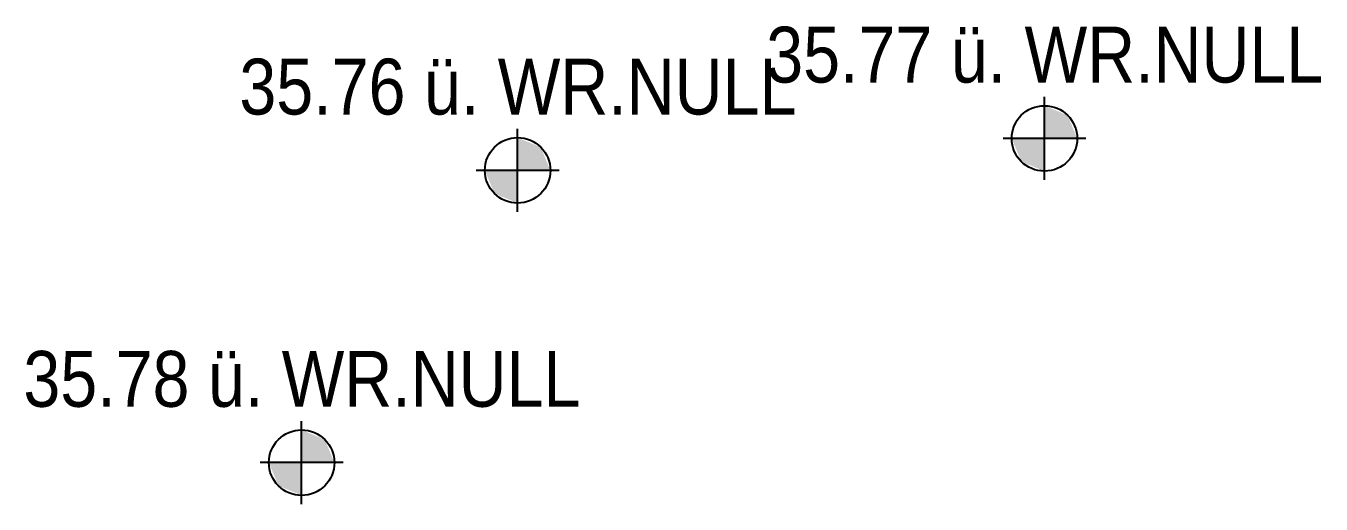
# Model space of a CAD drawing. Header units: millimetres. Extents: x 2639 to 2717, y 1476 to 1588.
# Drawn here: x 2710.957 to 2713.274, y 1506.941 to 1507.797 of the extents above; entities that cross this region are included whole.
import ezdxf
from ezdxf.enums import TextEntityAlignment as Align

# ---------------------------------------------------------------- set-up
doc = ezdxf.new("R2010")
doc.units = ezdxf.units.MM
doc.layers.add('01-SYM-G00-Leg-M0', color=8, linetype='Continuous')
doc.layers.add('01-TXT---------M0', color=1, linetype='Continuous')
doc.styles.add('ARIAL', font='arial.ttf', dxfattribs={"width": 0.85})

# ---------------------------------------------------------------- blocks, each defined once
blk = doc.blocks.new('01-HK1')
for p, q in [((-0.0005, -0.0742), (-0.0005, 0.0742)), ((0.0737, 0), (-0.0747, 0))]:
    blk.add_line(p, q)
blk.add_circle((-0.0005, 0), 0.0586)
for points in [[(-0.0005, 0.0586), (0.0409, 0.0414), (-0.0005, 0)], [(-0.0005, 0), (0.0581, 0), (0.0409, 0.0414)], [(-0.0591, 0), (-0.0419, -0.0414), (-0.0005, 0)], [(-0.0419, -0.0414), (-0.0005, -0.0586), (-0.0005, 0)]]:
    blk.add_solid(points)
at = {"layer": '01-TXT---------M0', "color": 8, "style": 'ARIAL', "width": 0.85}
blk.add_attdef('HEIGHT', text='', height=0.1, dxfattribs=at).set_placement((0, 0.2), align=Align.TOP_CENTER)

msp = doc.modelspace()

# ---------------------------------------------------------------- block references
at = {"layer": '01-SYM-G00-Leg-M0', "rotation": 4.1274855072e-05}
for p, values in [((2712.7793, 1507.5953), {'HEIGHT': '35.77 ü. WR.NULL'}), ((2711.8368, 1507.5381), {'HEIGHT': '35.76 ü. WR.NULL'}), ((2711.4504, 1507.0149), {'HEIGHT': '35.78 ü. WR.NULL'})]:
    msp.add_blockref('01-HK1', p, dxfattribs=at).add_auto_attribs(values)

doc.saveas('drawing.dxf')
